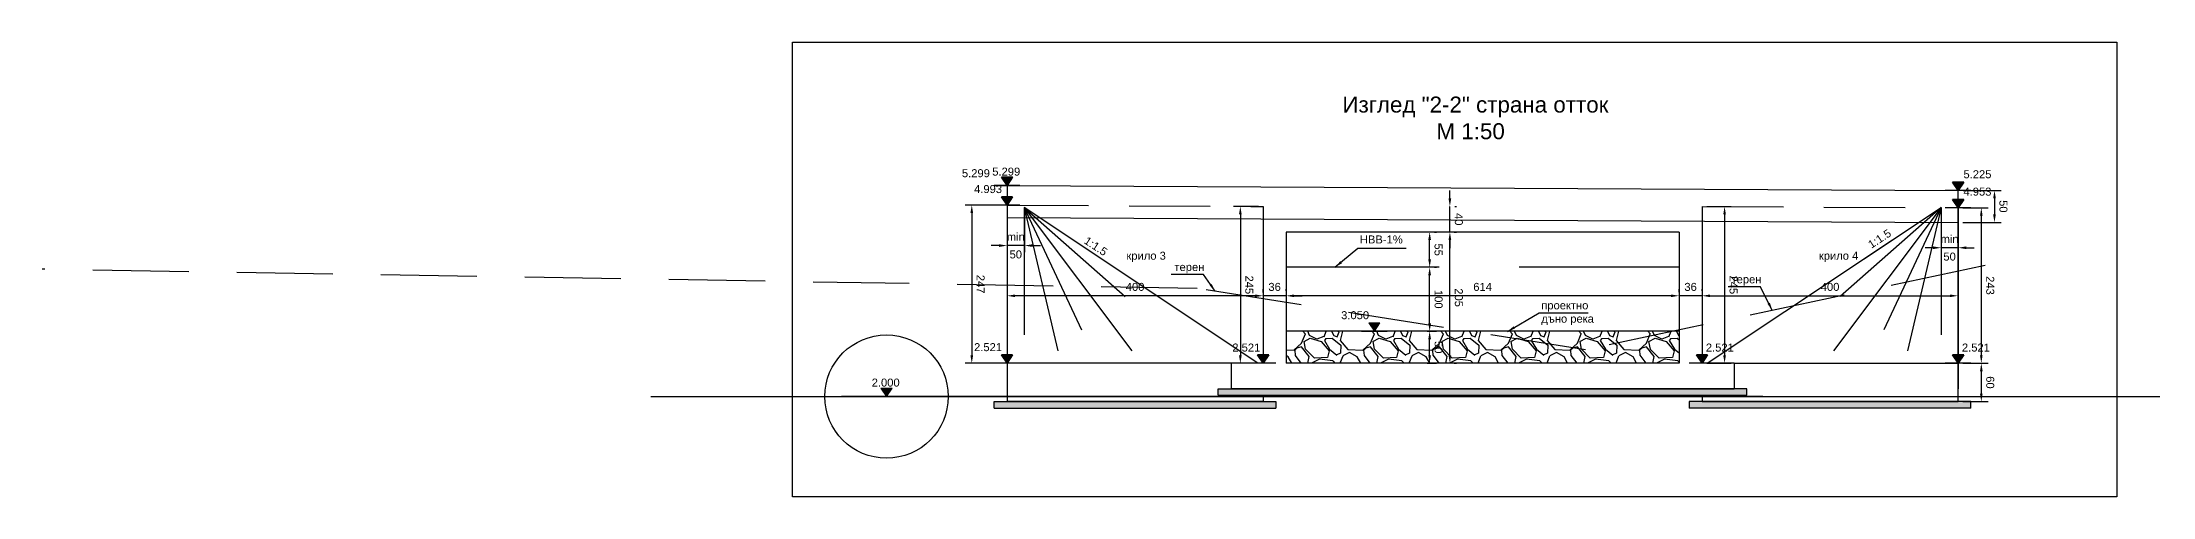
# Model space of a CAD drawing. Header units: millimetres. Extents: x -951 to 4668, y 43 to 754.
# Drawn here: x -951 to 2346, y 43 to 754 of the extents above; entities that cross this region are included whole.
import ezdxf
from ezdxf.enums import TextEntityAlignment as Align

# ---------------------------------------------------------------- set-up
doc = ezdxf.new("R2010")
doc.units = ezdxf.units.MM
doc.linetypes.add('DASHED', pattern=[0.75, 0.5, -0.25])
doc.linetypes.add('HIDDEN', pattern=[9.525, 6.35, -3.175])
for name, color, linetype in [('br_dimension', 1, 'Continuous'), ('br_hatch', 9, 'Continuous'), ('br_hatch_dark', 8, 'Continuous'), ('br_view_yellow', 2, 'Continuous'), ('Kustendilska voda', 12, 'Continuous')]:
    doc.layers.add(name, color=color, linetype=linetype)
doc.layers.add('br_text', color=2, linetype='Continuous', lineweight=35)
doc.styles.add('1-10 cm', font='arial.ttf', dxfattribs={"height": 2.5})
doc.styles.add('MM 1 to 100', font='arial.ttf', dxfattribs={"height": 25})
doc.styles.add('MM 1 to 150', font='arial.ttf', dxfattribs={"height": 37.5})
doc.styles.add('MM_ARIAL', font='arial.ttf')
doc.dimstyles.new('MM DIM 1 to 50', dxfattribs={"dimscale": 5, "dimtxt": 2.5, "dimasz": 2.5, "dimexe": 2.1, "dimexo": 1.5, "dimgap": 1.5, "dimtad": 1, "dimdec": 0, "dimdsep": 46, "dimtxsty": 'MM_ARIAL', "dimcen": 3, "dimclrd": 1, "dimclre": 1, "dimclrt": 7, "dimaunit": 2, "dimadec": 1, "dimazin": 0, "dimtp": 100, "dimtm": 3, "dimtfac": 1, "dimtdec": 0, "dimtix": 1, "dimtmove": 2, "dimatfit": 3, "dimfxl": 0, "dimtolj": 1, "dimtzin": 0, "dimarcsym": 0})

# ---------------------------------------------------------------- blocks, each defined once
blk = doc.blocks.new('*D1367')
at = {"layer": 'br_hatch', "color": 1, "lineweight": -2, "transparency": 16777216}
for p, q in [((1212.8, 302.1), (1227, 302.1)), ((1216.5, 264.6), (1216.5, 289.6)), ((1212.8, 252.1), (1227, 252.1))]:
    blk.add_line(p, q, dxfattribs=at)
at = {"layer": 'br_hatch', "color": 1, "transparency": 16777216}
for points in [[(1218.6, 289.6), (1214.4, 289.6), (1216.5, 302.1)], [(1218.6, 264.6), (1214.4, 264.6), (1216.5, 252.1)]]:
    blk.add_solid(points, dxfattribs=at)
at = {"layer": 'br_hatch', "color": 7, "transparency": 16777216, "insert": (1230.4, 277.1), "char_height": 12.5, "attachment_point": 5, "rotation": 270, "style": 'MM_ARIAL'}
blk.add_mtext('\\A1;50', dxfattribs=at)
blk = doc.blocks.new('*D1368')
at = {"layer": 'br_hatch', "color": 1, "lineweight": -2, "transparency": 16777216}
for p, q in [((1224, 402.1), (1227, 402.1)), ((1216.5, 314.6), (1216.5, 389.6)), ((1212.8, 302.1), (1227, 302.1))]:
    blk.add_line(p, q, dxfattribs=at)
at = {"layer": 'br_hatch', "color": 1, "transparency": 16777216}
for points in [[(1218.6, 389.6), (1214.4, 389.6), (1216.5, 402.1)], [(1218.6, 314.6), (1214.4, 314.6), (1216.5, 302.1)]]:
    blk.add_solid(points, dxfattribs=at)
at = {"layer": 'br_hatch', "color": 7, "transparency": 16777216, "insert": (1230.4, 352.1), "char_height": 12.5, "attachment_point": 5, "rotation": 270, "style": 'MM_ARIAL'}
blk.add_mtext('\\A1;100', dxfattribs=at)
blk = doc.blocks.new('*D1369')
at = {"layer": 'br_hatch', "color": 1, "lineweight": -2, "transparency": 16777216}
for p, q in [((1248.1, 264.6), (1248.1, 444.8)), ((1254.7, 457.3), (1258.6, 457.3)), ((1254.7, 252.1), (1258.6, 252.1))]:
    blk.add_line(p, q, dxfattribs=at)
at = {"layer": 'br_hatch', "color": 1, "transparency": 16777216}
for points in [[(1250.2, 444.8), (1246, 444.8), (1248.1, 457.3)], [(1250.2, 264.6), (1246, 264.6), (1248.1, 252.1)]]:
    blk.add_solid(points, dxfattribs=at)
at = {"layer": 'br_hatch', "color": 7, "transparency": 16777216, "insert": (1262, 354.7), "char_height": 12.5, "attachment_point": 5, "rotation": 270, "style": 'MM_ARIAL'}
blk.add_mtext('\\A1;205', dxfattribs=at)
blk = doc.blocks.new('*D1370')
at = {"layer": 'br_hatch', "color": 1, "lineweight": -2, "transparency": 16777216}
for p, q in [((1606.2, 375.6), (1606.2, 347.1)), ((1642, 375.6), (1642, 347.1)), ((1593.7, 357.6), (1581.2, 357.6)), ((1642, 357.6), (1606.2, 357.6)), ((1654.5, 357.6), (1667, 357.6))]:
    blk.add_line(p, q, dxfattribs=at)
at = {"layer": 'br_hatch', "color": 1, "transparency": 16777216}
for points in [[(1593.7, 359.6), (1593.7, 355.5), (1606.2, 357.6)], [(1654.5, 359.6), (1654.5, 355.5), (1642, 357.6)]]:
    blk.add_solid(points, dxfattribs=at)
at = {"layer": 'br_hatch', "color": 7, "transparency": 16777216, "insert": (1624.1, 371.4), "char_height": 12.5, "attachment_point": 5, "style": 'MM_ARIAL'}
blk.add_mtext('\\A1;36', dxfattribs=at)
blk = doc.blocks.new('*D1379')
at = {"layer": 'br_hatch', "color": 1, "lineweight": -2, "transparency": 16777216}
for p, q in [((992.3, 365.1), (992.3, 368.1)), ((1606.2, 363.5), (1606.2, 368.1)), ((1593.7, 357.6), (1004.8, 357.6))]:
    blk.add_line(p, q, dxfattribs=at)
at = {"layer": 'br_hatch', "color": 1, "transparency": 16777216}
for points in [[(1004.8, 359.6), (1004.8, 355.5), (992.3, 357.6)], [(1593.7, 359.6), (1593.7, 355.5), (1606.2, 357.6)]]:
    blk.add_solid(points, dxfattribs=at)
at = {"layer": 'br_hatch', "color": 7, "transparency": 16777216, "insert": (1299.2, 371.4), "char_height": 12.5, "attachment_point": 5, "style": 'MM_ARIAL'}
blk.add_mtext('\\A1;614', dxfattribs=at)
blk = doc.blocks.new('*D1380')
at = {"layer": 'br_hatch', "color": 1, "lineweight": -2, "transparency": 16777216}
for p, q in [((956.4, 362.7), (956.4, 368.1)), ((992.3, 365.1), (992.3, 368.1)), ((943.9, 357.6), (931.4, 357.6)), ((992.3, 357.6), (956.4, 357.6)), ((1004.8, 357.6), (1017.3, 357.6))]:
    blk.add_line(p, q, dxfattribs=at)
at = {"layer": 'br_hatch', "color": 1, "transparency": 16777216}
for points in [[(943.9, 359.6), (943.9, 355.5), (956.4, 357.6)], [(1004.8, 359.6), (1004.8, 355.5), (992.3, 357.6)]]:
    blk.add_solid(points, dxfattribs=at)
at = {"layer": 'br_hatch', "color": 7, "transparency": 16777216, "insert": (974.3, 371.4), "char_height": 12.5, "attachment_point": 5, "style": 'MM_ARIAL'}
blk.add_mtext('\\A1;36', dxfattribs=at)
blk = doc.blocks.new('*U227')
at = {"ltscale": 0.5}
blk.add_hatch(color=256, dxfattribs=at).paths.add_polyline_path([(-26.2, 39), (0, 0), (26.2, 39)])
for p, q in [((-60, 0), (0, 0)), ((-26.2, 39), (26.2, 39)), ((-26.2, 39), (0, 0)), ((0, 0), (26.2, 39)), ((0, 0), (60, 0))]:
    blk.add_line(p, q, dxfattribs=at)
at = {"color": 7, "ltscale": 0.5, "style": '1-10 cm'}
blk.add_attdef('1', text='', height=37.5, dxfattribs=at).set_placement((-90.4, 56.7), align=Align.CENTER)
blk = doc.blocks.new('*D1381')
at = {"layer": 'br_dimension', "color": 1, "lineweight": -2, "transparency": 16777216}
for p, q in [((549.1, 499.5), (490.8, 499.5)), ((501.3, 487), (501.3, 264.6)), ((548.9, 252.1), (490.8, 252.1))]:
    blk.add_line(p, q, dxfattribs=at)
at = {"layer": 'br_dimension', "color": 1, "transparency": 16777216}
for points in [[(503.4, 487), (499.2, 487), (501.3, 499.5)], [(503.4, 264.6), (499.2, 264.6), (501.3, 252.1)]]:
    blk.add_solid(points, dxfattribs=at)
at = {"layer": 'br_dimension', "color": 7, "transparency": 16777216, "insert": (515.1, 375.8), "char_height": 12.5, "attachment_point": 5, "rotation": 270, "style": 'MM_ARIAL'}
blk.add_mtext('\\A1;247', dxfattribs=at)
blk = doc.blocks.new('*U1384')
at = {"ltscale": 0.5}
blk.add_hatch(color=256, dxfattribs=at).paths.add_polyline_path([(-26.2, 39), (0, 0), (26.2, 39)])
for p, q in [((-60, 0), (0, 0)), ((-26.2, 39), (26.2, 39)), ((-26.2, 39), (0, 0)), ((0, 0), (26.2, 39)), ((0, 0), (60, 0))]:
    blk.add_line(p, q, dxfattribs=at)
at = {"color": 7, "ltscale": 0.5, "style": '1-10 cm'}
blk.add_attdef('1', text='', height=37.5, dxfattribs=at).set_placement((146.1, 39.3), align=Align.CENTER)
blk = doc.blocks.new('*U1157')
at = {"ltscale": 0.5}
blk.add_hatch(color=256, dxfattribs=at).paths.add_polyline_path([(-26.2, 39), (0, 0), (26.2, 39)])
for p, q in [((-60, 0), (0, 0)), ((-26.2, 39), (26.2, 39)), ((-26.2, 39), (0, 0)), ((0, 0), (26.2, 39)), ((0, 0), (60, 0))]:
    blk.add_line(p, q, dxfattribs=at)
at = {"color": 7, "ltscale": 0.5, "style": '1-10 cm'}
blk.add_attdef('1', text='', height=37.5, dxfattribs=at).set_placement((89.3, 56.7), align=Align.CENTER)
blk = doc.blocks.new('*U1160')
at = {"ltscale": 0.5}
blk.add_hatch(color=256, dxfattribs=at).paths.add_polyline_path([(-26.2, 39), (0, 0), (26.2, 39)])
for p, q in [((-60, 0), (0, 0)), ((-26.2, 39), (26.2, 39)), ((-26.2, 39), (0, 0)), ((0, 0), (26.2, 39)), ((0, 0), (60, 0))]:
    blk.add_line(p, q, dxfattribs=at)
at = {"color": 7, "ltscale": 0.5, "style": '1-10 cm'}
blk.add_attdef('1', text='', height=37.5, dxfattribs=at).set_placement((-83.3, 54.8), align=Align.CENTER)
blk = doc.blocks.new('*D1371')
at = {"layer": 'br_dimension', "color": 1, "lineweight": -2, "transparency": 16777216}
for p, q in [((2015.3, 487.5), (2015.3, 422.2)), ((2042.2, 486.9), (2042.2, 422.2)), ((2002.8, 432.7), (1990.3, 432.7)), ((2042.2, 432.7), (2015.3, 432.7)), ((2054.7, 432.7), (2067.2, 432.7))]:
    blk.add_line(p, q, dxfattribs=at)
at = {"layer": 'br_dimension', "color": 1, "transparency": 16777216}
for points in [[(2002.8, 434.8), (2002.8, 430.6), (2015.3, 432.7)], [(2054.7, 434.8), (2054.7, 430.6), (2042.2, 432.7)]]:
    blk.add_solid(points, dxfattribs=at)
at = {"layer": 'br_dimension', "color": 7, "transparency": 16777216, "char_height": 12.5, "attachment_point": 5, "style": 'MM_ARIAL'}
for s, insert in [('\\A1;min', (2028.7, 446.4)), ('\\A1;50', (2028.7, 418.8))]:
    blk.add_mtext(s, dxfattribs=dict(at, insert=insert))
blk = doc.blocks.new('*D1372')
at = {"layer": 'br_dimension', "color": 1, "lineweight": -2, "transparency": 16777216}
for p, q in [((556.4, 491.7), (556.4, 425.6)), ((583.6, 491.7), (583.6, 425.6)), ((543.9, 436.1), (531.4, 436.1)), ((583.6, 436.1), (556.4, 436.1)), ((596.1, 436.1), (608.6, 436.1))]:
    blk.add_line(p, q, dxfattribs=at)
at = {"layer": 'br_dimension', "color": 1, "transparency": 16777216}
for points in [[(543.9, 438.2), (543.9, 434), (556.4, 436.1)], [(596.1, 438.2), (596.1, 434), (583.6, 436.1)]]:
    blk.add_solid(points, dxfattribs=at)
at = {"layer": 'br_dimension', "color": 7, "transparency": 16777216, "char_height": 12.5, "attachment_point": 5, "style": 'MM_ARIAL'}
for s, insert in [('\\A1;min', (570, 449.8)), ('\\A1;50', (570, 422.2))]:
    blk.add_mtext(s, dxfattribs=dict(at, insert=insert))
blk = doc.blocks.new('*D1373')
at = {"layer": 'br_dimension', "color": 1, "lineweight": -2, "transparency": 16777216}
for p, q in [((2049.8, 522.4), (2109.3, 522.4)), ((2098.8, 509.9), (2098.8, 484.9)), ((2049.5, 472.4), (2109.3, 472.4))]:
    blk.add_line(p, q, dxfattribs=at)
at = {"layer": 'br_dimension', "color": 1, "transparency": 16777216}
for points in [[(2100.9, 509.9), (2096.7, 509.9), (2098.8, 522.4)], [(2100.9, 484.9), (2096.7, 484.9), (2098.8, 472.4)]]:
    blk.add_solid(points, dxfattribs=at)
at = {"layer": 'br_dimension', "color": 7, "transparency": 16777216, "insert": (2112.7, 497.4), "char_height": 12.5, "attachment_point": 5, "rotation": 270, "style": 'MM_ARIAL'}
blk.add_mtext('\\A1;50', dxfattribs=at)
blk = doc.blocks.new('*U1164')
at = {"ltscale": 0.5}
blk.add_hatch(color=256, dxfattribs=at).paths.add_polyline_path([(-26.2, 39), (0, 0), (26.2, 39)])
for p, q in [((-60, 0), (0, 0)), ((-26.2, 39), (26.2, 39)), ((-26.2, 39), (0, 0)), ((0, 0), (26.2, 39)), ((0, 0), (60, 0))]:
    blk.add_line(p, q, dxfattribs=at)
at = {"color": 7, "ltscale": 0.5, "style": '1-10 cm'}
blk.add_attdef('1', text='', height=37.5, dxfattribs=at).set_placement((79.1, 54.8), align=Align.CENTER)
blk = doc.blocks.new('*D1374')
at = {"layer": 'br_dimension', "color": 1, "lineweight": -2, "transparency": 16777216}
for p, q in [((948.9, 497.3), (910.3, 497.3)), ((920.8, 484.8), (920.8, 264.6)), ((948.9, 252.1), (910.3, 252.1))]:
    blk.add_line(p, q, dxfattribs=at)
at = {"layer": 'br_dimension', "color": 1, "transparency": 16777216}
for points in [[(922.9, 484.8), (918.7, 484.8), (920.8, 497.3)], [(922.9, 264.6), (918.7, 264.6), (920.8, 252.1)]]:
    blk.add_solid(points, dxfattribs=at)
at = {"layer": 'br_dimension', "color": 7, "transparency": 16777216, "insert": (934.7, 374.7), "char_height": 12.5, "attachment_point": 5, "rotation": 270, "style": 'MM_ARIAL'}
blk.add_mtext('\\A1;245', dxfattribs=at)
blk = doc.blocks.new('*D1375')
at = {"layer": 'br_dimension', "color": 1, "lineweight": -2, "transparency": 16777216}
for p, q in [((1649.5, 497.3), (1687.7, 497.3)), ((1677.2, 484.8), (1677.2, 264.6)), ((1649.6, 252.1), (1687.7, 252.1))]:
    blk.add_line(p, q, dxfattribs=at)
at = {"layer": 'br_dimension', "color": 1, "transparency": 16777216}
for points in [[(1679.3, 484.8), (1675.1, 484.8), (1677.2, 497.3)], [(1679.3, 264.6), (1675.1, 264.6), (1677.2, 252.1)]]:
    blk.add_solid(points, dxfattribs=at)
at = {"layer": 'br_dimension', "color": 7, "transparency": 16777216, "insert": (1691.1, 374.7), "char_height": 12.5, "attachment_point": 5, "rotation": 270, "style": 'MM_ARIAL'}
blk.add_mtext('\\A1;245', dxfattribs=at)
blk = doc.blocks.new('*D1382')
at = {"layer": 'br_dimension', "color": 1, "lineweight": -2, "transparency": 16777216}
for p, q in [((2049.5, 495.3), (2088.7, 495.3)), ((2078.2, 482.8), (2078.2, 264.6)), ((2049.5, 252.1), (2088.7, 252.1))]:
    blk.add_line(p, q, dxfattribs=at)
at = {"layer": 'br_dimension', "color": 1, "transparency": 16777216}
for points in [[(2080.3, 482.8), (2076.2, 482.8), (2078.2, 495.3)], [(2080.3, 264.6), (2076.2, 264.6), (2078.2, 252.1)]]:
    blk.add_solid(points, dxfattribs=at)
at = {"layer": 'br_dimension', "color": 7, "transparency": 16777216, "insert": (2092.1, 373.7), "char_height": 12.5, "attachment_point": 5, "rotation": 270, "style": 'MM_ARIAL'}
blk.add_mtext('\\A1;243', dxfattribs=at)
blk = doc.blocks.new('*D1364')
at = {"layer": 'br_hatch', "color": 1, "lineweight": -2, "transparency": 16777216}
for p, q in [((1216.5, 414.6), (1216.5, 444.8)), ((1224, 457.3), (1227, 457.3)), ((1209, 402.1), (1206, 402.1))]:
    blk.add_line(p, q, dxfattribs=at)
at = {"layer": 'br_hatch', "color": 1, "transparency": 16777216}
for points in [[(1218.6, 444.8), (1214.4, 444.8), (1216.5, 457.3)], [(1218.6, 414.6), (1214.4, 414.6), (1216.5, 402.1)]]:
    blk.add_solid(points, dxfattribs=at)
at = {"layer": 'br_hatch', "color": 7, "transparency": 16777216, "insert": (1230.3, 429.7), "char_height": 12.5, "attachment_point": 5, "rotation": 270, "style": 'MM_ARIAL'}
blk.add_mtext('\\A1;55', dxfattribs=at)
blk = doc.blocks.new('*D1365')
at = {"layer": 'br_hatch', "color": 1, "lineweight": -2, "transparency": 16777216}
for p, q in [((1248.1, 509.8), (1248.1, 522.3)), ((1248.1, 457.3), (1248.1, 497.3)), ((1255.6, 497.3), (1258.6, 497.3)), ((1248.1, 444.8), (1248.1, 432.3)), ((1254.7, 457.3), (1258.6, 457.3))]:
    blk.add_line(p, q, dxfattribs=at)
at = {"layer": 'br_hatch', "color": 1, "transparency": 16777216}
for points in [[(1250.2, 509.8), (1246, 509.8), (1248.1, 497.3)], [(1250.2, 444.8), (1246, 444.8), (1248.1, 457.3)]]:
    blk.add_solid(points, dxfattribs=at)
at = {"layer": 'br_hatch', "color": 7, "transparency": 16777216, "insert": (1262, 477.3), "char_height": 12.5, "attachment_point": 5, "rotation": 270, "style": 'MM_ARIAL'}
blk.add_mtext('\\A1;40', dxfattribs=at)
blk = doc.blocks.new('*D1366')
at = {"layer": 'br_dimension', "color": 1, "lineweight": -2, "transparency": 16777216}
for p, q in [((2049.5, 252.1), (2088.7, 252.1)), ((2078.2, 239.6), (2078.2, 204.6)), ((2049.5, 192.1), (2088.7, 192.1))]:
    blk.add_line(p, q, dxfattribs=at)
at = {"layer": 'br_dimension', "color": 1, "transparency": 16777216}
for points in [[(2080.3, 239.6), (2076.2, 239.6), (2078.2, 252.1)], [(2080.3, 204.6), (2076.2, 204.6), (2078.2, 192.1)]]:
    blk.add_solid(points, dxfattribs=at)
at = {"layer": 'br_dimension', "color": 7, "transparency": 16777216, "insert": (2092.1, 222.1), "char_height": 12.5, "attachment_point": 5, "rotation": 270, "style": 'MM_ARIAL'}
blk.add_mtext('\\A1;60', dxfattribs=at)
blk = doc.blocks.new('*D1376')
at = {"layer": 'br_hatch', "color": 1, "lineweight": -2, "transparency": 16777216}
for p, q in [((556.4, 350.1), (556.4, 347.1)), ((943.9, 357.6), (568.9, 357.6)), ((956.4, 350.1), (956.4, 347.1))]:
    blk.add_line(p, q, dxfattribs=at)
at = {"layer": 'br_hatch', "color": 1, "transparency": 16777216}
for points in [[(568.9, 359.6), (568.9, 355.5), (556.4, 357.6)], [(943.9, 359.6), (943.9, 355.5), (956.4, 357.6)]]:
    blk.add_solid(points, dxfattribs=at)
at = {"layer": 'br_hatch', "color": 7, "transparency": 16777216, "insert": (756.4, 371.4), "char_height": 12.5, "attachment_point": 5, "style": 'MM_ARIAL'}
blk.add_mtext('\\A1;400', dxfattribs=at)
blk = doc.blocks.new('*D1377')
at = {"layer": 'br_hatch', "color": 1, "lineweight": -2, "transparency": 16777216}
for p, q in [((1642, 365.1), (1642, 368.1)), ((2042, 361.2), (2042, 368.1)), ((1654.5, 357.6), (2029.5, 357.6))]:
    blk.add_line(p, q, dxfattribs=at)
at = {"layer": 'br_hatch', "color": 1, "transparency": 16777216}
for points in [[(1654.5, 359.6), (1654.5, 355.5), (1642, 357.6)], [(2029.5, 359.6), (2029.5, 355.5), (2042, 357.6)]]:
    blk.add_solid(points, dxfattribs=at)
at = {"layer": 'br_hatch', "color": 7, "transparency": 16777216, "insert": (1842, 371.4), "char_height": 12.5, "attachment_point": 5, "style": 'MM_ARIAL'}
blk.add_mtext('\\A1;400', dxfattribs=at)
blk = doc.blocks.new('*U1383')
at = {"ltscale": 0.5}
blk.add_hatch(color=256, dxfattribs=at).paths.add_polyline_path([(-8.8, 13), (0, 0), (8.8, 13)])
for p, q in [((-20, 0), (0, 0)), ((-8.8, 13), (8.8, 13)), ((-8.8, 13), (0, 0)), ((0, 0), (8.8, 13)), ((0, 0), (20, 0))]:
    blk.add_line(p, q, dxfattribs=at)
blk.add_point((0, 0), dxfattribs=at)
at = {"ltscale": 0.5, "style": '1-10 cm'}
blk.add_attdef('1', text='', height=12.5, dxfattribs=at).set_placement((-1.3, 15.6), align=Align.CENTER)
blk = doc.blocks.new('*U1378')
at = {"ltscale": 0.5}
blk.add_hatch(color=256, dxfattribs=at).paths.add_polyline_path([(-8.8, 13), (0, 0), (8.8, 13)])
for p, q in [((-20, 0), (0, 0)), ((-8.8, 13), (8.8, 13)), ((-8.8, 13), (0, 0)), ((0, 0), (8.8, 13)), ((0, 0), (20, 0))]:
    blk.add_line(p, q, dxfattribs=at)
blk.add_point((0, 0), dxfattribs=at)
at = {"ltscale": 0.5, "style": '1-10 cm'}
blk.add_attdef('1', text='', height=12.5, dxfattribs=at).set_placement((-1.3, 15.6), align=Align.CENTER)

msp = doc.modelspace()

# ---------------------------------------------------------------- hatches: boundary and pattern name
at = {"layer": 'br_hatch'}
h = msp.add_hatch(dxfattribs=at)
h.set_pattern_fill('GRAVEL', color=256, scale=3, angle=135, style=0)
h.set_pattern_definition([(3.0127875, (-8603342.788, -4524519.4446), (915.9861243555, 53.8815366175), [10.2516432, -1014.9145092]), (319.969740997, (-8603332.5504, -4524518.9058), (-700.459980228, 592.6969006996), [17.5921416, -1741.6214668]), (267.510447097, (-8603319.08, -4524530.221), (53.8815363474, 1131.5122712727), [12.4044456, -1228.0416838]), (42.273688997, (-8603284.596, -4524537.7643), (-1131.5122714121, -1023.7491976279), [16.0201356, -1585.9931228]), (67.833654177, (-8603272.742, -4524526.988), (-377.1707570979, -915.9861243437), [15.709011, -1555.19423236]), (132.273688997, (-8603266.815, -4524512.44), (1023.7491976279, -1131.5122714121), [16.0201356, -1585.9931228]), (172.694240467, (-8603277.5912, -4524500.586), (1239.2753447089, -161.6446101687), [21.1858098, -2097.3934594]), (207.255328367, (-8603298.605, -4524497.892), (-1562.5645651748, -808.2230506859), [20.0015856, -1980.15769806]), (256.429565617, (-8603316.386, -4524507.052), (-269.4076835888, -1131.512271265), [16.07439, -1591.36637096]), (310.2363583, (-8603320.1577, -4524522.6775), (-538.815367131, 646.578440828), [18.3513984, -899.2181085]), (357.397437797, (-8603308.3037, -4524536.6867), (1239.2753447068, -53.88153674395), [23.7323376, -2349.50317537]), (273.81407483, (-8603337.4, -4524483.883), (53.881536643, -700.4599774497), [8.1001362, -801.91697473]), (306.469234397, (-8603336.861, -4524491.965), (-592.696904092, 808.223050822), [15.4104594, -1525.6391699]), (360, (-8603327.7, -4524504.36), (53.88153673, 53.88153672), [10.7762802, -96.98679325]), (338.19859051, (-8603330.395, -4524514.595), (-377.170757065, 161.644610224), [5.8032396, -574.51867107]), (66.80140949, (-8603325.007, -4524516.75), (-107.763073448, -215.526146908), [8.2069686, -402.1425897]), (165.96375653, (-8603321.774, -4524509.207), (-269.407683627, 53.88153675), [13.3295898, -430.9889446]), (296.56505118, (-8603334.706, -4524505.974), (-53.881536727, 161.64461018), [9.6386142, -231.3269435]), (151.38954033, (-8603293.7557, -4524548.002), (-700.4599774249, 377.1707571193), [13.50264, -1336.7648002]), (205.34617594, (-8603305.6096, -4524541.536), (808.2230509274, 377.1707570185), [11.3279682, -1121.46647035]), (68.19859051, (-8603345.482, -4524516.75), (-161.644610224, -377.170757066), [11.606403, -568.71550767]), (118.610459667, (-8603341.1715, -4524505.974), (377.1707570995, -700.4599774355), [13.50264, -1336.7648002]), (114.44395478, (-8603260.349, -4524514.595), (161.644610161, -377.170757093), [13.021056, -638.0320294]), (69.7751406, (-8603265.7373, -4524502.7413), (-323.2892199343, -862.1045877817), [10.9101636, -1080.1078014]), (201.80140949, (-8603292.139, -4524462.33), (-377.170757083, -161.644610184), [11.606403, -568.71550767]), (152.354024637, (-8603302.9156, -4524466.6407), (915.9861243566, -484.9338305235), [12.7734822, -1264.5712794]), (204.44395478, (-8603265.737, -4524488.732), (377.170757094, 161.644610158), [6.510528, -644.5425574]), (236.30993247, (-8603288.906, -4524465.563), (-161.644610192, -269.407683624), [3.885438, -384.65984894]), (300.96375653, (-8603291.062, -4524468.796), (-107.763073442, 215.52614691), [15.709011, -298.4716377]), (321.009005957, (-8603282.9794, -4524482.2663), (-592.6969039921, 484.9338305358), [14.55801, -1441.2409459]), (78.69006753, (-8603316.925, -4524504.358), (-53.881536723, -161.64461018), [10.9897164, -263.7532908]), (128.157226587, (-8603314.7695, -4524493.5814), (-808.2230508996, 1023.7491977992), [19.1867028, -1899.48027195]), (195.9453959, (-8603326.6234, -4524478.4946), (592.696904001, 161.644610141), [7.8452472, -776.68176954]), (225, (-8603334.17, -4524480.65), (-5e-09, -107.76307345), [4.572, -71.628]), (255.25643716, (-8603283.518, -4524484.9604), (161.6446102497, 592.6969039713), [10.5860088, -1048.0182232]), (183.0127875, (-8603286.2123, -4524495.198), (-915.9861243556, -53.8815366143), [20.5032864, -1004.662866]), (135, (-8603306.69, -4524496.276), (-107.76307345, 5e-09), [19.812, -56.388]), (100.3048465, (-8603320.6965, -4524482.2663), (-161.64461063, 915.9861242695), [12.0482868, -1192.7795017]), (29.0546041, (-8603322.852, -4524470.412), (269.407683637, 161.644610171), [11.0948724, -543.64950116]), (342.645975357, (-8603313.153, -4524465.0242), (1562.5645650084, -484.9338307235), [18.064353, -1788.3739327]), (310.426078737, (-8603295.911, -4524470.4124), (646.57844068, -754.3415142015), [19.1108838, -1891.9753937])])
h.paths.add_polyline_path([(1606.2, 302.1), (1606.2, 252.1), (992.3, 252.1), (992.3, 302.1)])
h = msp.add_hatch(color=256, dxfattribs=at)
h.dxf.hatch_style = 1
h.paths.add_polyline_path([(1712, 202.1), (1712, 212.1), (964.2, 212.1), (886.4, 212.1), (886.4, 202.1)])
h = msp.add_hatch(color=256, dxfattribs=at)
h.dxf.hatch_style = 1
h.paths.add_polyline_path([(536.4, 192.1), (536.4, 182.1), (976.4, 182.1), (976.4, 192.1), (614.2, 192.1)])
h = msp.add_hatch(color=256, dxfattribs=at)
h.dxf.hatch_style = 1
h.paths.add_polyline_path([(2062, 192.1), (2062, 182.1), (1622, 182.1), (1622, 192.1), (1984.2, 192.1)])

# ---------------------------------------------------------------- linework, layer by layer
msp.add_line((0, 200), (4667.7, 200))
at = {"layer": 'br_dimension', "linetype": 'HIDDEN', "ltscale": 20}
for p, q in [((556.4, 499.3), (956.4, 497.3)), ((956.4, 497.3), (956.4, 476.8)), ((1642, 497.3), (1642, 473.4)), ((1642, 497.3), (2042, 495.3))]:
    msp.add_line(p, q, dxfattribs=at)
at = {"layer": 'br_dimension'}
for p, q in [((1865.3, 395.6), (2015.3, 495.6)), ((1606.2, 302.1), (992.3, 302.1)), ((556.4, 252.1), (556.4, 200)), ((1737.1, 200), (297.9, 200)), ((886.4, 202.1), (886.4, 212.1)), ((886.4, 212.1), (886.4, 212.1)), ((886.4, 202.1), (1712, 202.1)), ((1712, 212.1), (1692, 212.1)), ((1712, 202.1), (1712, 212.1)), ((536.4, 182.1), (536.4, 192.1)), ((536.4, 192.1), (536.4, 192.1)), ((536.4, 182.1), (976.4, 182.1)), ((956.4, 192.1), (976.4, 192.1)), ((976.4, 192.1), (976.4, 182.1)), ((1642, 192.1), (1622, 192.1)), ((1622, 192.1), (1622, 182.1)), ((2062, 182.1), (1622, 182.1)), ((2062, 182.1), (2062, 192.1)), ((2062, 192.1), (2062, 192.1))]:
    msp.add_line(p, q, dxfattribs=at)
msp.add_lwpolyline([(221.4, 754.2), (2289.9, 754.2), (2289.9, 43.2), (221.4, 43.2)], close=True, dxfattribs=at)
msp.add_circle((368.1, 200), 96.4, dxfattribs=at)
at = {"layer": 'br_hatch'}
for p, q in [((948.2, 252.1), (583.2, 495.6)), ((583.2, 495.6), (740.8, 356.6)), ((583.2, 495.6), (751.2, 271.7)), ((583.2, 495.6), (672.5, 304.5)), ((583.2, 495.6), (635.8, 271.7)), ((583.2, 495), (583.2, 296.4)), ((1650.2, 252.1), (2015.3, 495.6)), ((2015.3, 495.6), (1847.2, 271.7)), ((2015.3, 495.6), (1857.7, 356.6)), ((2015.3, 495.6), (1926, 304.5)), ((2015.3, 495.6), (1962.7, 271.7)), ((2015.3, 495), (2015.3, 296.4))]:
    msp.add_line(p, q, dxfattribs=at)
at = {"layer": 'br_hatch_dark', "linetype": 'DASHED', "ltscale": 300}
msp.add_lwpolyline([(2084.2, 404.9), (1460.2, 273.1), (853.2, 369.1), (-950.8, 399.1)], dxfattribs=at)
at = {"layer": 'br_view_yellow'}
for p, q in [((556.4, 529.9), (2042, 522.4)), ((556.4, 529.9), (556.4, 192.1)), ((2042, 192.1), (2042, 522.4)), ((2042, 495.3), (2042, 212.1)), ((556.4, 479.9), (2042, 472.4)), ((956.4, 476.8), (956.4, 252.1)), ((1642, 473.4), (1642, 252.1)), ((992.3, 457.3), (992.3, 252.1)), ((1606.2, 457.3), (992.3, 457.3)), ((1606.2, 457.3), (1606.2, 252.1)), ((906.7, 252.1), (556.4, 252.1)), ((906.4, 252.1), (906.4, 212.1)), ((956.4, 252.1), (906.4, 252.1)), ((906.4, 252.1), (906.4, 212.1)), ((1606.2, 252.1), (992.3, 252.1)), ((1692, 252.1), (1642, 252.1)), ((1692, 252.1), (1692, 212.1)), ((1692, 252.1), (2042, 252.1)), ((1692, 252.1), (1692, 212.1)), ((886.4, 212.1), (1692, 212.1)), ((1692, 212.1), (906.4, 212.1)), ((956.4, 202.1), (956.4, 192.1)), ((1642, 202.1), (1642, 192.1)), ((536.4, 192.1), (976.4, 192.1)), ((956.4, 192.1), (556.4, 192.1)), ((2062, 192.1), (1622, 192.1)), ((1642, 192.1), (2042, 192.1))]:
    msp.add_line(p, q, dxfattribs=at)
at = {"layer": 'Kustendilska voda', "color": 1, "linetype": 'DASHED', "ltscale": 500}
msp.add_line((1606.2, 402.1), (992.3, 402.1), dxfattribs=at)

# ---------------------------------------------------------------- block references
at = {"ltscale": 0.5}
for name, p, values in [('*U1378', (556.4, 529.9), {'1': '5.299'}), ('*U1383', (368.1, 200), {'1': '2.000'})]:
    msp.add_blockref(name, p, dxfattribs=at).add_auto_attribs(values)
at = {"layer": 'br_dimension', "ltscale": 0.5}
ref = msp.add_blockref('*U1384', (556.4, 529.9), dxfattribs=dict(at, xscale=-0.3333334997296819, yscale=0.333333499729682, zscale=0.333333499729682, rotation=359.9999690012949))
ref.add_attrib('1', '5.299', dxfattribs={"layer": '0', "color": 7, "ltscale": 0.5, "height": 12.5, "rotation": 360, "style": '1-10 cm'}).set_placement((507.7, 543), align=Align.CENTER)
ref = msp.add_blockref('*U1157', (556.4, 499.3), dxfattribs=dict(at, xscale=-0.3333334997296819, yscale=0.333333499729682, zscale=0.333333499729682, rotation=359.9999690012949))
ref.add_attrib('1', '4.993', dxfattribs={"layer": '0', "color": 7, "ltscale": 0.5, "height": 12.5, "rotation": 360, "style": '1-10 cm'}).set_placement((526.7, 518.2), align=Align.CENTER)
ref = msp.add_blockref('*U227', (2042, 522.4), dxfattribs=dict(at, xscale=-0.3333334997296819, yscale=0.333333499729682, zscale=0.333333499729682, rotation=359.9999690012949))
ref.add_attrib('1', '5.225', dxfattribs={"layer": '0', "color": 7, "ltscale": 0.5, "height": 12.5, "rotation": 360, "style": '1-10 cm'}).set_placement((2072.2, 541.4), align=Align.CENTER)
ref = msp.add_blockref('*U227', (2042, 495.3), dxfattribs=dict(at, xscale=-0.3333334997296819, yscale=0.333333499729682, zscale=0.333333499729682, rotation=359.9999690012949))
ref.add_attrib('1', '4.953', dxfattribs={"layer": '0', "color": 7, "ltscale": 0.5, "height": 12.5, "rotation": 360, "style": '1-10 cm'}).set_placement((2072.2, 514.2), align=Align.CENTER)
at = {"layer": 'br_dimension', "ltscale": 0.5, "xscale": 0.3333334997296818, "yscale": 0.3333334997296818, "zscale": 0.3333334997296818, "rotation": 3.103825310707483e-05}
msp.add_blockref('*U227', (1130.2, 302.1), dxfattribs=at).add_auto_attribs({'1': '3.050'})
at = {"layer": 'br_dimension', "ltscale": 0.5}
ref = msp.add_blockref('*U1157', (556.4, 252.1), dxfattribs=dict(at, xscale=-0.3333334997296819, yscale=0.333333499729682, zscale=0.333333499729682, rotation=359.9999690012949))
ref.add_attrib('1', '2.521', dxfattribs={"layer": '0', "color": 7, "ltscale": 0.5, "height": 12.5, "rotation": 360, "style": '1-10 cm'}).set_placement((526.7, 271), align=Align.CENTER)
ref = msp.add_blockref('*U1164', (956.4, 252.1), dxfattribs=dict(at, xscale=-0.3333334997296819, yscale=0.333333499729682, zscale=0.333333499729682, rotation=359.9999690012949))
ref.add_attrib('1', '2.521', dxfattribs={"layer": '0', "color": 7, "ltscale": 0.5, "height": 12.5, "rotation": 360, "style": '1-10 cm'}).set_placement((930.1, 270.4), align=Align.CENTER)
ref = msp.add_blockref('*U1160', (1642, 252.1), dxfattribs=dict(at, xscale=-0.3333334997296819, yscale=0.333333499729682, zscale=0.333333499729682, rotation=359.9999690012949))
ref.add_attrib('1', '2.521', dxfattribs={"layer": '0', "color": 7, "ltscale": 0.5, "height": 12.5, "rotation": 360, "style": '1-10 cm'}).set_placement((1669.8, 270.4), align=Align.CENTER)
ref = msp.add_blockref('*U1160', (2042, 252.1), dxfattribs=dict(at, xscale=-0.3333334997296819, yscale=0.333333499729682, zscale=0.333333499729682, rotation=359.9999690012949))
ref.add_attrib('1', '2.521', dxfattribs={"layer": '0', "color": 7, "ltscale": 0.5, "height": 12.5, "rotation": 360, "style": '1-10 cm'}).set_placement((2069.8, 270.4), align=Align.CENTER)

# ---------------------------------------------------------------- texts
at = {"layer": 'br_text', "char_height": 12.5, "width": 95.507, "attachment_point": 3, "rotation": 0, "style": 'MM 1 to 150'}
for s, insert in [('крило 3', (804.4, 426.5)), ('крило 4', (1886.1, 426.5))]:
    msp.add_mtext(s, dxfattribs=dict(at, insert=insert))
at = {"layer": 'br_view_yellow'}
for s, insert, char_height, width, attachment_point, rotation, style in [('\\pi193.1;Изглед "2-2" страна отток\\P\\pi339.95;М 1:50', (887.2, 669.1), 25, 782.421, 1, 360, 'MM 1 to 150'), ('1:1.5', (1899.6, 441.4), 12.5, 89.836, 1, 33.1649, 'MM 1 to 100'), ('1:1.5', (714.7, 429.7), 12.5, 89.836, 3, 326.8351, 'MM 1 to 100'), ('HBB-1%', (1107.5, 451.9), 12.5, 89.836, 1, 0, 'MM 1 to 100'), ('терен', (864.6, 408.8), 12.5, 89.836, 3, 0, 'MM 1 to 100'), ('терен', (1734.8, 389.6), 12.5, 89.836, 3, 0, 'MM 1 to 100'), ('проектно дъно река', (1390.9, 348.9), 12.5, 89.836, 1, 0, 'MM 1 to 100')]:
    msp.add_mtext(s, dxfattribs=dict(at, insert=insert, char_height=char_height, width=width, attachment_point=attachment_point, rotation=rotation, style=style))

# ---------------------------------------------------------------- dimensions: what is measured, and where the dimension line sits
at = {"layer": 'br_dimension'}
for base, p1, p2, picture, middle in [((501.3, 252.1), (556.6, 499.5), (556.4, 252.1), '*D1381', (515.1, 375.8)), ((920.8, 252.1), (956.4, 497.3), (956.4, 252.1), '*D1374', (934.7, 374.7)), ((1677.2, 252.1), (1642, 497.3), (1642.1, 252.1), '*D1375', (1691.1, 374.7)), ((2098.8, 472.4), (2042.3, 522.4), (2042, 472.4), '*D1373', (2112.7, 497.4)), ((2078.2, 252.1), (2042, 495.3), (2042, 252.1), '*D1382', (2092.1, 373.7)), ((2078.2, 192.1), (2042, 252.1), (2042, 192.1), '*D1366', (2092.1, 222.1))]:
    dim = msp.add_linear_dim(base=base, p1=p1, p2=p2, angle=90, dimstyle='MM DIM 1 to 50', dxfattribs=at)
    dim.commit()
    dim.dimension.update_dxf_attribs({"geometry": picture, "text_midpoint": middle})
for base, p1, p2, picture, middle in [((556.4, 436.1), (583.6, 499.2), (556.4, 499.2), '*D1372', (570, 436.1)), ((2015.3, 432.7), (2042.2, 494.4), (2015.3, 495), '*D1371', (2028.7, 432.7))]:
    dim = msp.add_linear_dim(base=base, p1=p1, p2=p2, angle=180, text='min\\X50', dimstyle='MM DIM 1 to 50', dxfattribs=at)
    dim.commit()
    dim.dimension.update_dxf_attribs({"geometry": picture, "text_midpoint": middle})
at = {"layer": 'br_hatch'}
for base, p1, p2, angle, picture, middle in [((1248.1, 497.3), (1247.2, 457.3), (1248.1, 497.3), 90, '*D1365', (1262, 477.3)), ((1216.5, 457.3), (1216.5, 402.1), (1216.5, 457.3), 90, '*D1364', (1230.3, 429.7)), ((1248.1, 457.3), (1247.2, 252.1), (1247.2, 457.3), 90, '*D1369', (1262, 354.7)), ((1216.5, 402.1), (1205.3, 302.1), (1216.5, 402.1), 90, '*D1368', (1230.4, 352.1)), ((956.4, 357.6), (992.3, 357.6), (956.4, 355.2), 180, '*D1380', (974.3, 371.4)), ((992.3, 357.6), (1606.2, 356), (992.3, 357.6), 180, '*D1379', (1299.2, 371.4)), ((1606.2, 357.6), (1642, 383.1), (1606.2, 383.1), 180, '*D1370', (1624.1, 371.4)), ((1216.5, 302.1), (1205.3, 252.1), (1205.3, 302.1), 90, '*D1367', (1230.4, 277.1))]:
    dim = msp.add_linear_dim(base=base, p1=p1, p2=p2, angle=angle, dimstyle='MM DIM 1 to 50', dxfattribs=at)
    dim.commit()
    dim.dimension.update_dxf_attribs({"geometry": picture, "text_midpoint": middle})
for base, p1, p2, picture, middle in [((556.4, 357.6), (956.4, 357.6), (556.4, 357.6), '*D1376', (756.4, 371.4)), ((2042, 357.6), (1642, 357.6), (2042, 353.7), '*D1377', (1842, 371.4))]:
    dim = msp.add_linear_dim(base=base, p1=p1, p2=p2, dimstyle='MM DIM 1 to 50', dxfattribs=at)
    dim.commit()
    dim.dimension.update_dxf_attribs({"geometry": picture, "text_midpoint": middle})

# ---------------------------------------------------------------- leaders
at = {"layer": 'br_dimension', "color": 1}
for points in [[(1068.6, 402.1), (1104.5, 431.8), (1180, 431.8)], [(881.5, 364.6), (863.2, 390.9), (812.8, 390.9)], [(1751.7, 334.7), (1733.4, 371.7), (1683, 371.7)], [(1338, 301.8), (1387.8, 331.1), (1464.3, 331.1)]]:
    msp.add_leader(points, dimstyle='MM DIM 1 to 50', dxfattribs=at)

doc.saveas('drawing.dxf')
